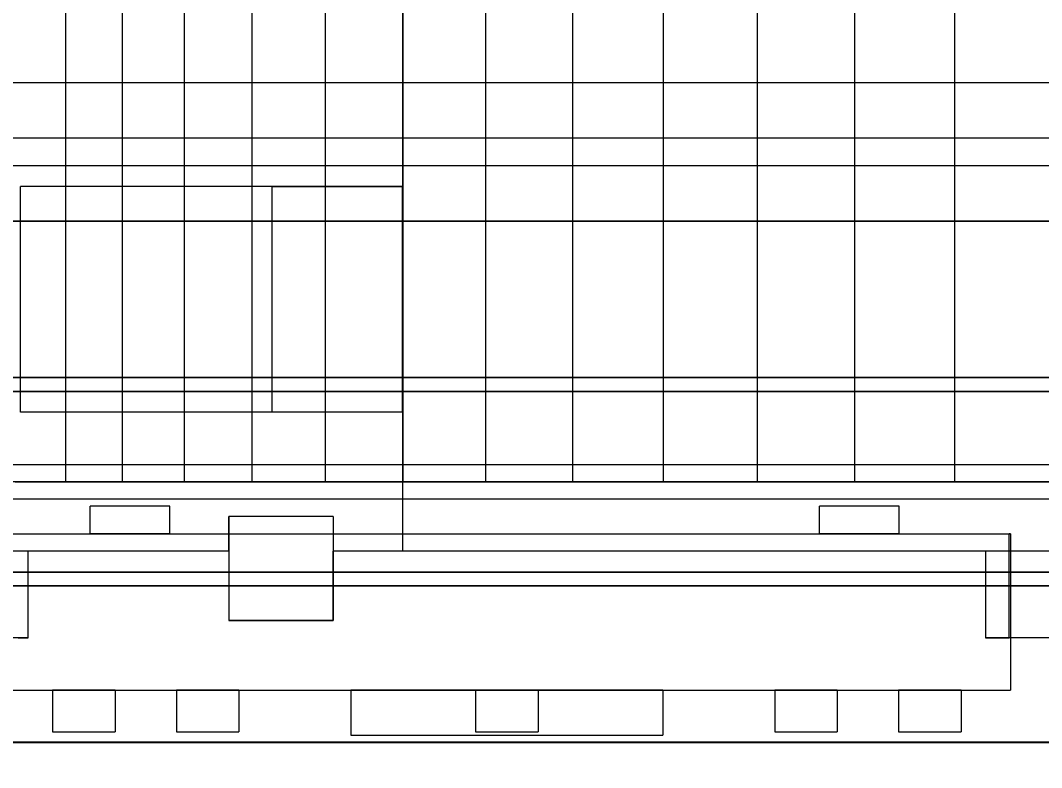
# Model space of a CAD drawing. Header units: millimetres. Extents: x -191664 to 191490, y -197311 to 10263.
# Drawn here: x 24928.1 to 25222.2, y -19487.3 to -19272.1 of the extents above; entities that cross this region are included whole.
import ezdxf

# ---------------------------------------------------------------- set-up
doc = ezdxf.new("R2010")
doc.units = ezdxf.units.MM
for name, color, linetype, lineweight in [('COTAS_INSTALACION_P', 30, 'Continuous', 0), ('COTAS_O', 1, 'Continuous', 0), ('superior_briquetadora', 7, 'Continuous', 0)]:
    doc.layers.add(name, color=color, linetype=linetype, lineweight=lineweight)
doc.dimstyles.new('PLANTA_100', dxfattribs={"dimtxt": 250, "dimasz": 150, "dimexe": 150, "dimexo": 80, "dimgap": 100, "dimtad": 1, "dimtih": 1, "dimtoh": 1, "dimdec": 1, "dimdsep": 46, "dimcen": 0.09, "dimclrd": 1, "dimclre": 1, "dimclrt": 1, "dimadec": 0, "dimazin": 0, "dimtfac": 1, "dimtdec": 4, "dimtofl": 0, "dimtmove": 0, "dimatfit": 3, "dimfxl": 1, "dimtolj": 1, "dimtzin": 0, "dimarcsym": 0})

# ---------------------------------------------------------------- blocks, each defined once
blk = doc.blocks.new('*D5')
at = {"layer": 'COTAS_INSTALACION_P', "color": 1, "lineweight": -2, "transparency": 16777216}
for p, q in [((-1000, -18080), (-1000, -25850)), ((60117.12, -18080), (60117.12, -25850)), ((-850, -25700), (59967.12, -25700))]:
    blk.add_line(p, q, dxfattribs=at)
at = {"layer": 'COTAS_INSTALACION_P', "color": 1, "transparency": 16777216}
for points in [[(-850, -25675), (-850, -25725), (-1000, -25700)], [(59967.12, -25675), (59967.12, -25725), (60117.12, -25700)]]:
    blk.add_solid(points, dxfattribs=at)
at = {"layer": 'Defpoints', "color": 0, "transparency": 16777216}
for p in [(-1000, -18000), (60117.12, -18000), (60117.12, -25700)]:
    blk.add_point(p, dxfattribs=at)
blk = doc.blocks.new('*D36')
at = {"layer": 'COTAS_O', "color": 1, "lineweight": -2, "transparency": 16777216}
for p, q in [((24708.19, -17510), (25578.19, -17510)), ((25428.19, -19330), (25428.19, -17660)), ((24708.19, -19480), (25578.19, -19480))]:
    blk.add_line(p, q, dxfattribs=at)
at = {"layer": 'COTAS_O', "color": 1, "transparency": 16777216}
for points in [[(25403.19, -17660), (25453.19, -17660), (25428.19, -17510)], [(25403.19, -19330), (25453.19, -19330), (25428.19, -19480)]]:
    blk.add_solid(points, dxfattribs=at)
at = {"layer": 'Defpoints', "color": 0, "transparency": 16777216}
for p in [(24628.19, -17510), (25428.19, -17510), (24628.19, -19480)]:
    blk.add_point(p, dxfattribs=at)
blk = doc.blocks.new('*D37')
at = {"layer": 'COTAS_O', "color": 1, "lineweight": -2, "transparency": 16777216}
for p, q in [((24628.19, -19560), (24628.19, -20930)), ((26828.19, -19560), (26828.19, -20930)), ((24778.19, -20780), (26678.19, -20780))]:
    blk.add_line(p, q, dxfattribs=at)
at = {"layer": 'COTAS_O', "color": 1, "transparency": 16777216}
for points in [[(24778.19, -20755), (24778.19, -20805), (24628.19, -20780)], [(26678.19, -20755), (26678.19, -20805), (26828.19, -20780)]]:
    blk.add_solid(points, dxfattribs=at)
at = {"layer": 'Defpoints', "color": 0, "transparency": 16777216}
for p in [(24628.19, -19480), (26828.19, -19480), (26828.19, -20780)]:
    blk.add_point(p, dxfattribs=at)

msp = doc.modelspace()

# ---------------------------------------------------------------- linework, layer by layer
at = {"layer": 'superior_briquetadora', "color": 117, "true_color": 0x28865c}
for p, q in [((24941.15, -18630), (24941.15, -19405)), ((24957.4, -18630), (24957.4, -19405)), ((24975.31, -18630), (24975.31, -19405)), ((24994.82, -18630), (24994.82, -19405)), ((25015.85, -18630), (25015.85, -19405)), ((25038.29, -18630), (25038.29, -19405)), ((25062.07, -18630), (25062.07, -19405)), ((25087.07, -18630), (25087.07, -19405)), ((25113.19, -18630), (25113.19, -19405)), ((25140.31, -18630), (25140.31, -19405)), ((25168.33, -18630), (25168.33, -19405)), ((25197.11, -18630), (25197.11, -19405)), ((25038.19, -18740), (25038.19, -19320)), ((24928.19, -19385), (24928.19, -19320)), ((25038.19, -19320), (24928.19, -19320)), ((25000.61, -19320), (24928.19, -19320)), ((25000.61, -19320), (25038.19, -19320)), ((25000.61, -19385), (25000.61, -19320)), ((25038.19, -19385), (25038.19, -19320)), ((25038.19, -19385), (24928.19, -19385)), ((25000.61, -19385), (24928.19, -19385)), ((25038.19, -19385), (25000.61, -19385)), ((25038.19, -19385), (25038.19, -19425)), ((25818.19, -19405), (24878.19, -19405)), ((24926.66, -19405), (24941.15, -19405)), ((24941.15, -19405), (24957.4, -19405)), ((24957.4, -19405), (24975.31, -19405)), ((24975.31, -19405), (24994.82, -19405)), ((24994.82, -19405), (25015.85, -19405)), ((25015.85, -19405), (25038.29, -19405)), ((25038.29, -19405), (25062.07, -19405)), ((25062.07, -19405), (25087.07, -19405)), ((25087.07, -19405), (25113.19, -19405)), ((25113.19, -19405), (25140.31, -19405)), ((25140.31, -19405), (25168.33, -19405)), ((25168.33, -19405), (25197.11, -19405)), ((25197.11, -19405), (25226.54, -19405)), ((24948.19, -19420), (24948.19, -19412)), ((24971.19, -19412), (24948.19, -19412)), ((24971.19, -19420), (24971.19, -19412)), ((25158.19, -19420), (25158.19, -19412)), ((25181.19, -19412), (25158.19, -19412)), ((25181.19, -19420), (25181.19, -19412)), ((24988.19, -19425), (24988.19, -19415)), ((24988.19, -19415), (24988.19, -19445)), ((25018.19, -19415), (24988.19, -19415)), ((25018.19, -19415), (25018.19, -19445)), ((25018.19, -19415), (25018.19, -19425)), ((24923.53, -19420), (24948.19, -19420)), ((24924.54, -19420), (24928.56, -19420)), ((24928.56, -19420), (24935.19, -19420)), ((24935.19, -19420), (24944.3, -19420)), ((24944.3, -19420), (24955.71, -19420)), ((24971.19, -19420), (24948.19, -19420)), ((24955.71, -19420), (24969.22, -19420)), ((24969.22, -19420), (24984.57, -19420)), ((24971.19, -19420), (25158.19, -19420)), ((24984.57, -19420), (25001.48, -19420)), ((25001.48, -19420), (25019.63, -19420)), ((25019.63, -19420), (25038.69, -19420)), ((25038.69, -19420), (25058.29, -19420)), ((25058.29, -19420), (25078.08, -19420)), ((25078.08, -19420), (25097.69, -19420)), ((25097.69, -19420), (25116.74, -19420)), ((25116.74, -19420), (25134.9, -19420)), ((25134.9, -19420), (25151.81, -19420)), ((25151.81, -19420), (25167.16, -19420)), ((25181.19, -19420), (25158.19, -19420)), ((25167.16, -19420), (25180.66, -19420)), ((25180.66, -19420), (25192.08, -19420)), ((25181.19, -19420), (25212.84, -19420)), ((25192.08, -19420), (25201.18, -19420)), ((25201.18, -19420), (25207.81, -19420)), ((25207.81, -19420), (25211.84, -19420)), ((25211.84, -19420), (25213.19, -19420)), ((25212.84, -19450), (25212.84, -19420)), ((25212.93, -19420), (25212.84, -19420)), ((25213.01, -19420), (25212.93, -19420)), ((25213.07, -19420), (25213.01, -19420)), ((25213.12, -19420), (25213.07, -19420)), ((25213.16, -19420), (25213.12, -19420)), ((25213.18, -19420), (25213.16, -19420)), ((25213.19, -19420), (25213.19, -19465)), ((24930.35, -19425), (24879.4, -19425)), ((24988.19, -19425), (24898.19, -19425)), ((24930.35, -19450), (24930.35, -19425)), ((24935.28, -19425), (24930.35, -19425)), ((24941.44, -19425), (24935.28, -19425)), ((24948.76, -19425), (24941.44, -19425)), ((24957.18, -19425), (24948.76, -19425)), ((24966.61, -19425), (24957.18, -19425)), ((24976.98, -19425), (24966.61, -19425)), ((24988.19, -19425), (24976.98, -19425)), ((24988.19, -19425), (24988.19, -19445)), ((25036.81, -19425), (25018.19, -19425)), ((25038.19, -19425), (25018.19, -19425)), ((25018.19, -19445), (25018.19, -19425)), ((25056, -19425), (25036.81, -19425)), ((25638.19, -19425), (25038.19, -19425)), ((25075.4, -19425), (25056, -19425)), ((25094.67, -19425), (25075.4, -19425)), ((25113.48, -19425), (25094.67, -19425)), ((25131.46, -19425), (25113.48, -19425)), ((25148.32, -19425), (25131.46, -19425)), ((25163.74, -19425), (25148.32, -19425)), ((25177.45, -19425), (25163.74, -19425)), ((25189.2, -19425), (25177.45, -19425)), ((25198.78, -19425), (25189.2, -19425)), ((25206.03, -19425), (25198.78, -19425)), ((25206.03, -19425), (25206.03, -19450)), ((25234.38, -19425), (25206.03, -19425)), ((25018.19, -19445), (24988.19, -19445)), ((24988.19, -19445), (24992.24, -19445)), ((24992.24, -19445), (24996.39, -19445)), ((24996.39, -19445), (25000.61, -19445)), ((25000.61, -19445), (25004.9, -19445)), ((25004.9, -19445), (25009.27, -19445)), ((25009.27, -19445), (25013.7, -19445)), ((25013.7, -19445), (25018.19, -19445)), ((24930.35, -19450), (24838.19, -19450)), ((24927.52, -19450), (24928.85, -19450)), ((24928.85, -19450), (24930.35, -19450)), ((25234.38, -19450), (25206.03, -19450)), ((25206.03, -19450), (25207.53, -19450)), ((25207.53, -19450), (25208.85, -19450)), ((25208.85, -19450), (25210, -19450)), ((25210, -19450), (25210.98, -19450)), ((25210.98, -19450), (25211.78, -19450)), ((25211.78, -19450), (25212.4, -19450)), ((25212.4, -19450), (25212.84, -19450)), ((25235.32, -19450), (25212.84, -19450)), ((24924.54, -19465), (24928.56, -19465)), ((24928.56, -19465), (24935.19, -19465)), ((24935.19, -19465), (24944.3, -19465)), ((24938.28, -19465), (24937.39, -19465)), ((24937.39, -19465), (24937.39, -19477)), ((24940.78, -19465), (24938.28, -19465)), ((24944.38, -19465), (24940.78, -19465)), ((24944.3, -19465), (24955.71, -19465)), ((24948.39, -19465), (24944.38, -19465)), ((24952, -19465), (24948.39, -19465)), ((24954.5, -19465), (24952, -19465)), ((24955.39, -19465), (24954.5, -19465)), ((24955.39, -19465), (24955.39, -19477)), ((24955.71, -19465), (24969.22, -19465)), ((24969.22, -19465), (24984.57, -19465)), ((24973.95, -19465), (24973.06, -19465)), ((24973.06, -19465), (24973.06, -19477)), ((24976.45, -19465), (24973.95, -19465)), ((24980.06, -19465), (24976.45, -19465)), ((24984.06, -19465), (24980.06, -19465)), ((24987.67, -19465), (24984.06, -19465)), ((24984.57, -19465), (25001.48, -19465)), ((24990.17, -19465), (24987.67, -19465)), ((24991.06, -19465), (24990.17, -19465)), ((24991.06, -19465), (24991.06, -19477)), ((25001.48, -19465), (25019.63, -19465)), ((25019.63, -19465), (25038.69, -19465)), ((25026.66, -19465), (25023.24, -19465)), ((25023.24, -19465), (25023.24, -19478)), ((25036.4, -19465), (25026.66, -19465)), ((25050.98, -19465), (25036.4, -19465)), ((25038.69, -19465), (25058.29, -19465)), ((25068.19, -19465), (25050.98, -19465)), ((25058.29, -19465), (25078.08, -19465)), ((25060.08, -19465), (25059.19, -19465)), ((25059.19, -19465), (25059.19, -19477)), ((25062.58, -19465), (25060.08, -19465)), ((25066.18, -19465), (25062.58, -19465)), ((25070.19, -19465), (25066.18, -19465)), ((25085.39, -19465), (25068.19, -19465)), ((25073.8, -19465), (25070.19, -19465)), ((25076.3, -19465), (25073.8, -19465)), ((25077.19, -19465), (25076.3, -19465)), ((25077.19, -19465), (25077.19, -19477)), ((25078.08, -19465), (25097.69, -19465)), ((25099.97, -19465), (25085.39, -19465)), ((25097.69, -19465), (25116.74, -19465)), ((25109.71, -19465), (25099.97, -19465)), ((25113.14, -19465), (25109.71, -19465)), ((25113.14, -19465), (25113.14, -19478)), ((25116.74, -19465), (25134.9, -19465)), ((25134.9, -19465), (25151.81, -19465)), ((25146.2, -19465), (25145.31, -19465)), ((25145.31, -19465), (25145.31, -19477)), ((25148.7, -19465), (25146.2, -19465)), ((25152.31, -19465), (25148.7, -19465)), ((25151.81, -19465), (25167.16, -19465)), ((25156.31, -19465), (25152.31, -19465)), ((25159.92, -19465), (25156.31, -19465)), ((25162.42, -19465), (25159.92, -19465)), ((25163.31, -19465), (25162.42, -19465)), ((25163.31, -19465), (25163.31, -19477)), ((25167.16, -19465), (25180.66, -19465)), ((25180.66, -19465), (25192.08, -19465)), ((25181.88, -19465), (25180.99, -19465)), ((25180.99, -19465), (25180.99, -19477)), ((25184.38, -19465), (25181.88, -19465)), ((25187.98, -19465), (25184.38, -19465)), ((25191.99, -19465), (25187.98, -19465)), ((25195.6, -19465), (25191.99, -19465)), ((25192.08, -19465), (25201.18, -19465)), ((25198.1, -19465), (25195.6, -19465)), ((25198.99, -19465), (25198.1, -19465)), ((25198.99, -19465), (25198.99, -19477)), ((25201.18, -19465), (25207.81, -19465)), ((25207.81, -19465), (25211.84, -19465)), ((25211.84, -19465), (25213.19, -19465)), ((24937.39, -19477), (24938.28, -19477)), ((24938.28, -19477), (24940.78, -19477)), ((24940.78, -19477), (24944.38, -19477)), ((24944.38, -19477), (24948.39, -19477)), ((24948.39, -19477), (24952, -19477)), ((24952, -19477), (24954.5, -19477)), ((24954.5, -19477), (24955.39, -19477)), ((24973.06, -19477), (24973.95, -19477)), ((24973.95, -19477), (24976.45, -19477)), ((24976.45, -19477), (24980.06, -19477)), ((24980.06, -19477), (24984.06, -19477)), ((24984.06, -19477), (24987.67, -19477)), ((24987.67, -19477), (24990.17, -19477)), ((24990.17, -19477), (24991.06, -19477)), ((25023.24, -19478), (25026.66, -19478)), ((25026.66, -19478), (25036.4, -19478)), ((25036.4, -19478), (25050.98, -19478)), ((25050.98, -19478), (25068.19, -19478)), ((25059.19, -19477), (25060.08, -19477)), ((25060.08, -19477), (25062.58, -19477)), ((25062.58, -19477), (25066.18, -19477)), ((25066.18, -19477), (25070.19, -19477)), ((25068.19, -19478), (25085.39, -19478)), ((25070.19, -19477), (25073.8, -19477)), ((25073.8, -19477), (25076.3, -19477)), ((25076.3, -19477), (25077.19, -19477)), ((25085.39, -19478), (25099.97, -19478)), ((25099.97, -19478), (25109.71, -19478)), ((25109.71, -19478), (25113.14, -19478)), ((25145.31, -19477), (25146.2, -19477)), ((25146.2, -19477), (25148.7, -19477)), ((25148.7, -19477), (25152.31, -19477)), ((25152.31, -19477), (25156.31, -19477)), ((25156.31, -19477), (25159.92, -19477)), ((25159.92, -19477), (25162.42, -19477)), ((25162.42, -19477), (25163.31, -19477)), ((25180.99, -19477), (25181.88, -19477)), ((25181.88, -19477), (25184.38, -19477)), ((25184.38, -19477), (25187.98, -19477)), ((25187.98, -19477), (25191.99, -19477)), ((25191.99, -19477), (25195.6, -19477)), ((25195.6, -19477), (25198.1, -19477)), ((25198.1, -19477), (25198.99, -19477)), ((25858.19, -19480), (24878.19, -19480))]:
    msp.add_line(p, q, dxfattribs=at)
at = {"layer": 'superior_briquetadora', "color": 251, "true_color": 0x53616b}
for p, q in [((24778.19, -19290), (26678.19, -19290)), ((24778.19, -19306), (26678.19, -19306)), ((26678.19, -19314), (24778.19, -19314)), ((24628.19, -19330), (26828.19, -19330)), ((26678.19, -19330), (24778.19, -19330)), ((24628.19, -19400), (26828.19, -19400)), ((26828.19, -19410), (24628.19, -19410)), ((26828.19, -19480), (24628.19, -19480))]:
    msp.add_line(p, q, dxfattribs=at)
at = {"layer": 'superior_briquetadora', "color": 8, "true_color": 0x667b86}
for p, q in [((26742.28, -19375), (24692.28, -19375)), ((24693.73, -19375), (26743.73, -19375)), ((26762.64, -19375), (24712.64, -19375)), ((24714.09, -19375), (26764.09, -19375)), ((24693.73, -19379), (26743.73, -19379)), ((26762.64, -19379), (24712.64, -19379)), ((26743.73, -19431), (24693.73, -19431)), ((24712.64, -19431), (26762.64, -19431)), ((24692.28, -19435), (26742.28, -19435)), ((26743.73, -19435), (24693.73, -19435)), ((24712.64, -19435), (26762.64, -19435)), ((26764.09, -19435), (24714.09, -19435))]:
    msp.add_line(p, q, dxfattribs=at)

# ---------------------------------------------------------------- dimensions: what is measured, and where the dimension line sits
at = {"layer": 'COTAS_INSTALACION_P'}
dim = msp.add_aligned_dim(p1=(-1000, -18000), p2=(60117.12, -18000), distance=-7700, text='<> P', dimstyle='PLANTA_100', dxfattribs=at)
dim.commit()
dim.dimension.update_dxf_attribs({"geometry": '*D5', "text_midpoint": (29558.56, -25700)})
at = {"layer": 'COTAS_O'}
for p2, distance, picture, middle in [((24628.19, -17510), -800, '*D36', (25428.19, -18495)), ((26828.19, -19480), -1300, '*D37', (25728.19, -20780))]:
    dim = msp.add_aligned_dim(p1=(24628.19, -19480), p2=p2, distance=distance, text='<> O', dimstyle='PLANTA_100', dxfattribs=at)
    dim.commit()
    dim.dimension.update_dxf_attribs({"geometry": picture, "text_midpoint": middle})

doc.saveas('drawing.dxf')
